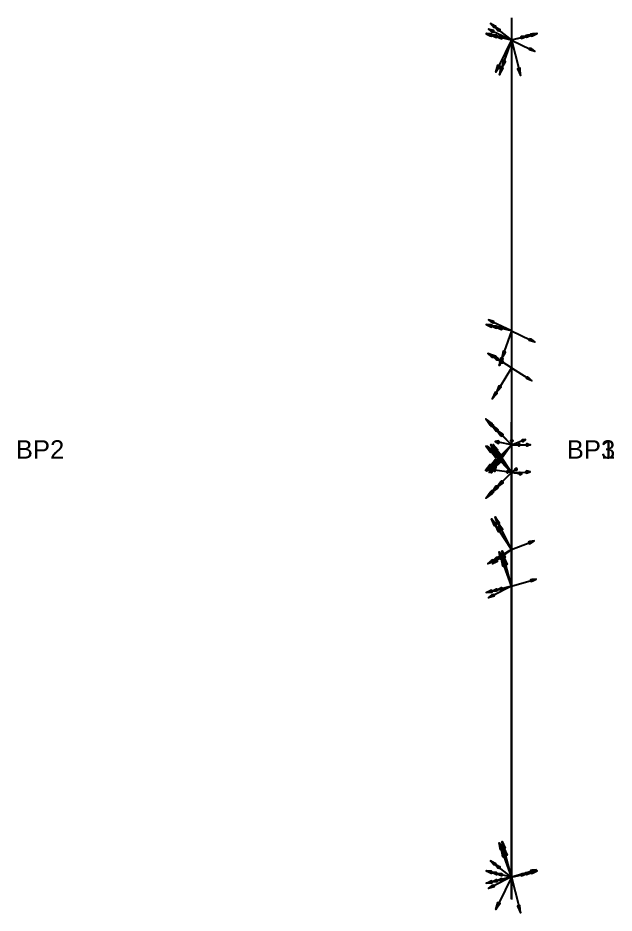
# Model space of a CAD drawing. Header units: millimetres. Extents: x -7759 to 13, y -124 to 130.
# Drawn here: x -149.4 to 12.9, y -123.7 to 120 of the extents above; entities that cross this region are included whole.
import ezdxf

# ---------------------------------------------------------------- set-up
doc = ezdxf.new("R2010")
doc.units = ezdxf.units.MM
for name, color, linetype in [('AutoDetect_1_6', 1, 'Continuous'), ('AutoDetect_2_3', 1, 'Continuous'), ('AutoDetect_3_0', 1, 'Continuous'), ('AutoDetect_3_4', 1, 'Continuous'), ('AutoDetect_3_7', 1, 'Continuous'), ('AutoDetect_4_1', 1, 'Continuous'), ('AutoDetect_4_2', 1, 'Continuous'), ('AutoDetect_4_5', 1, 'Continuous'), ('Verbandslasche_GS_ID_GUID_740B2C7D_0084_429b_BFAF_DDA3FCC4E073', 1, 'Continuous')]:
    doc.layers.add(name, color=color, linetype=linetype)
doc.styles.get("Standard").update_dxf_attribs({"font": 'arial.ttf'})

# ---------------------------------------------------------------- blocks, each defined once
blk = doc.blocks.new('Kontrollpunkt')
at = {"color": 0}
for q in [(0, 6), (8, 0), (0, 0, 4)]:
    blk.add_line((0, 0), q, dxfattribs=at)
for points in [[(0.25, 8, -0.25), (-0.25, 8, -0.25), (-0.25, 8, 0.25), (0, 10, 0), (-0.25, 8, -0.25), (0.25, 8, 0.25), (0, 10, 0), (0.25, 8, -0.25), (0.25, 8, 0.25), (-0.25, 8, 0.25)], [(0.25, 6, -0.25), (-0.25, 6, -0.25), (-0.25, 6, 0.25), (0, 8, 0), (-0.25, 6, -0.25), (0.25, 6, 0.25), (0, 8, 0), (0.25, 6, -0.25), (0.25, 6, 0.25), (-0.25, 6, 0.25)], [(0.25, 0.25, 4), (-0.25, 0.25, 4), (-0.25, -0.25, 4), (0, 0, 6), (-0.25, 0.25, 4), (0.25, -0.25, 4), (0, 0, 6), (0.25, 0.25, 4), (0.25, -0.25, 4), (-0.25, -0.25, 4)], [(0.25, 0.25, 6), (-0.25, 0.25, 6), (-0.25, -0.25, 6), (0, 0, 8), (-0.25, 0.25, 6), (0.25, -0.25, 6), (0, 0, 8), (0.25, 0.25, 6), (0.25, -0.25, 6), (-0.25, -0.25, 6)], [(0.25, 0.25, 8), (-0.25, 0.25, 8), (-0.25, -0.25, 8), (0, 0, 10), (-0.25, 0.25, 8), (0.25, -0.25, 8), (0, 0, 10), (0.25, 0.25, 8), (0.25, -0.25, 8), (-0.25, -0.25, 8)], [(8, 0.25, -0.25), (8, 0.25, 0.25), (8, -0.25, 0.25), (10, 0, 0), (8, 0.25, 0.25), (8, -0.25, -0.25), (10, 0, 0), (8, 0.25, -0.25), (8, -0.25, -0.25), (8, -0.25, 0.25)]]:
    blk.add_polyline3d(points, dxfattribs=at)

msp = doc.modelspace()

# ---------------------------------------------------------------- linework, layer by layer
at = {"layer": 'AutoDetect_1_6', "color": 1}
msp.add_line((-15, 120, -225), (-15, -120, -225), dxfattribs=at)
at = {"layer": 'AutoDetect_2_3', "color": 1}
msp.add_line((-15, 120, -450), (-15, -120, -450), dxfattribs=at)
at = {"layer": 'AutoDetect_3_0', "color": 1}
msp.add_line((-15, 3.75, -417), (-15, 3.75, -253), dxfattribs=at)
at = {"layer": 'AutoDetect_3_0', "color": 1, "extrusion": (-1, 0, 0)}
for centre, start, end in [((-24.75, -417, 15), 315, 0), ((-24.75, -253, 15), 0, 45)]:
    msp.add_arc(centre, 21, start, end, dxfattribs=at)
at = {"layer": 'AutoDetect_3_4', "color": 1}
msp.add_line((-15, 119.9, -232), (-15, 24.75, -232), dxfattribs=at)
at = {"layer": 'AutoDetect_3_4', "color": 1, "extrusion": (1, 0, 0)}
msp.add_arc((24.75, -253, -15), 21, 90, 135, dxfattribs=at)
at = {"layer": 'AutoDetect_3_7', "color": 1}
msp.add_line((-15, 119.9, -438), (-15, 24.75, -438), dxfattribs=at)
at = {"layer": 'AutoDetect_3_7', "color": 1, "extrusion": (-1, 0, 0)}
msp.add_arc((-24.75, -417, 15), 21, 270, 315, dxfattribs=at)
at = {"layer": 'AutoDetect_4_1', "color": 1}
msp.add_line((-15, -3.75, -253), (-15, -3.75, -417), dxfattribs=at)
at = {"layer": 'AutoDetect_4_1', "color": 1, "extrusion": (-1, 0, 0)}
for centre, start, end in [((24.75, -253, 15), 135, 180), ((24.75, -417, 15), 180, 225)]:
    msp.add_arc(centre, 21, start, end, dxfattribs=at)
at = {"layer": 'AutoDetect_4_2', "color": 1}
msp.add_line((-15, -119.9, -232), (-15, -24.75, -232), dxfattribs=at)
at = {"layer": 'AutoDetect_4_2', "color": 1, "extrusion": (-1, 0, 0)}
msp.add_arc((24.75, -253, 15), 21, 90, 135, dxfattribs=at)
at = {"layer": 'AutoDetect_4_5', "color": 1}
msp.add_line((-15, -119.9, -438), (-15, -24.75, -438), dxfattribs=at)
at = {"layer": 'AutoDetect_4_5', "color": 1, "extrusion": (1, 0, 0)}
msp.add_arc((-24.75, -417, -15), 21, 270, 315, dxfattribs=at)

# ---------------------------------------------------------------- block references
at = {"layer": 'AutoDetect_1_6', "color": 1, "extrusion": (0.696364, 0.173648, 0.696364), "rotation": 180}
for p in [(114.24, -170.55, -147.33), (-106.98, -132.14, -186.93)]:
    msp.add_blockref('Kontrollpunkt', p, dxfattribs=at)
at = {"layer": 'AutoDetect_2_3', "color": 1, "extrusion": (-0.696364, 0.173648, -0.696364), "rotation": 17.30978033064729}
for p in [(-106.98, -293.62, 343.61), (114.24, -332.03, 304.01)]:
    msp.add_blockref('Kontrollpunkt', p, dxfattribs=at)
at = {"layer": 'AutoDetect_3_0', "color": 1, "extrusion": (-0.650895, 0.650895, 0.390731), "rotation": 284.5071607275307}
msp.add_blockref('Kontrollpunkt', (7.95, -389.03, -150.73), dxfattribs=at)
at = {"layer": 'AutoDetect_3_0', "color": 1, "extrusion": (-0.704416, 0.704416, 0.087156), "rotation": 264.3224788582938}
msp.add_blockref('Kontrollpunkt', (7.95, -416.57, -23.14), dxfattribs=at)
at = {"layer": 'AutoDetect_3_0', "color": 1, "extrusion": (-0.696364, 0.696364, -0.173648)}
for p, rotation in [((7.95, -368.97, 78.52), 248.5978083744172), ((7.95, -256.7, 58.73), 260.1489238834161)]:
    msp.add_blockref('Kontrollpunkt', p, dxfattribs=dict(at, rotation=rotation))
at = {"layer": 'AutoDetect_3_0', "color": 1, "extrusion": (-0.650895, 0.650895, -0.390731), "rotation": 248.6578651922448}
msp.add_blockref('Kontrollpunkt', (7.95, -227.71, 111.06), dxfattribs=at)
at = {"layer": 'AutoDetect_3_4', "color": 1, "extrusion": (-0.696364, 0.173648, -0.696364), "rotation": 278.1385729810916}
for p in [(-106.89, -137.18, 191.78), (-30.09, -150.51, 178.04)]:
    msp.add_blockref('Kontrollpunkt', p, dxfattribs=at)
at = {"layer": 'AutoDetect_3_4', "color": 1, "extrusion": (-0.650895, 0.390731, -0.650895), "rotation": 271.2695327411889}
msp.add_blockref('Kontrollpunkt', (-13.5, -159.46, 170.44), dxfattribs=at)
at = {"layer": 'AutoDetect_3_7', "color": 1, "extrusion": (-0.696364, 0.173648, 0.696364), "rotation": 261.8614270189084}
for p in [(-106.89, -343.67, -274.78), (-30.09, -330.34, -288.53)]:
    msp.add_blockref('Kontrollpunkt', p, dxfattribs=at)
at = {"layer": 'AutoDetect_3_7', "color": 1, "extrusion": (-0.650895, 0.390731, 0.650895), "rotation": 268.7304672588111}
msp.add_blockref('Kontrollpunkt', (-13.5, -349.18, -265.66), dxfattribs=at)
at = {"layer": 'AutoDetect_4_1', "color": 1, "extrusion": (-0.650895, -0.650895, -0.390731), "rotation": 116.9856821999535}
msp.add_blockref('Kontrollpunkt', (-7.95, -227.71, 111.06), dxfattribs=at)
at = {"layer": 'AutoDetect_4_1', "color": 1, "extrusion": (-0.704416, -0.704416, -0.087156), "rotation": 96.48008768721698}
msp.add_blockref('Kontrollpunkt', (-7.95, -250.88, 35.26), dxfattribs=at)
at = {"layer": 'AutoDetect_4_1', "color": 1, "extrusion": (-0.696364, -0.696364, 0.173648)}
for p, rotation in [((-7.95, -403.12, -57.62), 88.42765860461249), ((-7.95, -290.85, -37.82), 77.24859307823723)]:
    msp.add_blockref('Kontrollpunkt', p, dxfattribs=dict(at, rotation=rotation))
at = {"layer": 'AutoDetect_4_1', "color": 1, "extrusion": (-0.650895, -0.650895, 0.390731), "rotation": 69.6570310373779}
msp.add_blockref('Kontrollpunkt', (-7.95, -389.03, -150.73), dxfattribs=at)
at = {"layer": 'AutoDetect_4_2', "color": 1, "extrusion": (-0.650895, -0.390731, -0.650895), "rotation": 86.34572295680388}
msp.add_blockref('Kontrollpunkt', (13.5, -159.46, 170.44), dxfattribs=at)
at = {"layer": 'AutoDetect_4_2', "color": 1, "extrusion": (-0.696364, -0.173648, -0.696364), "rotation": 81.2348063681018}
for p in [(30.09, -150.51, 178.04), (106.89, -137.18, 191.78)]:
    msp.add_blockref('Kontrollpunkt', p, dxfattribs=at)
at = {"layer": 'AutoDetect_4_5', "color": 1, "extrusion": (-0.650895, -0.390731, 0.650895), "rotation": 83.40411446479466}
msp.add_blockref('Kontrollpunkt', (13.5, -349.18, -265.66), dxfattribs=at)
at = {"layer": 'AutoDetect_4_5', "color": 1, "extrusion": (-0.696364, -0.173648, 0.696364), "rotation": 91.4177731969594}
for p in [(30.09, -330.34, -288.53), (106.89, -343.67, -274.78)]:
    msp.add_blockref('Kontrollpunkt', p, dxfattribs=at)

# ---------------------------------------------------------------- texts
at = {"layer": 'Verbandslasche_GS_ID_GUID_740B2C7D_0084_429b_BFAF_DDA3FCC4E073', "color": 5}
for s, p in [('BP2', (-150, 0)), ('BP3', (0, 0, -285)), ('BP1', (0, 0))]:
    msp.add_text(s, height=5, dxfattribs=at).set_placement(p)

doc.saveas('drawing.dxf')
